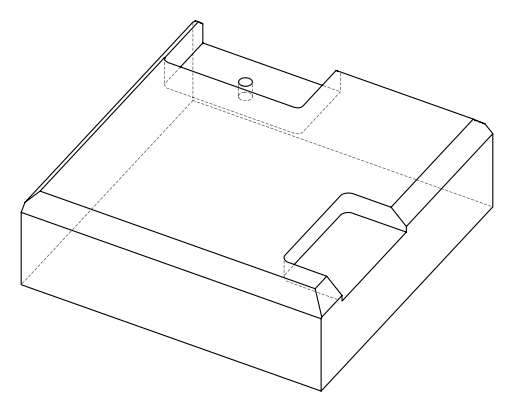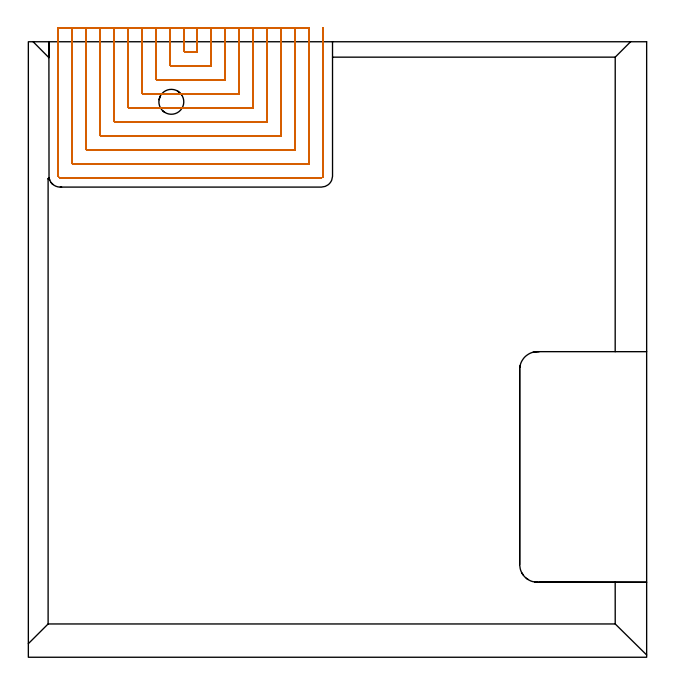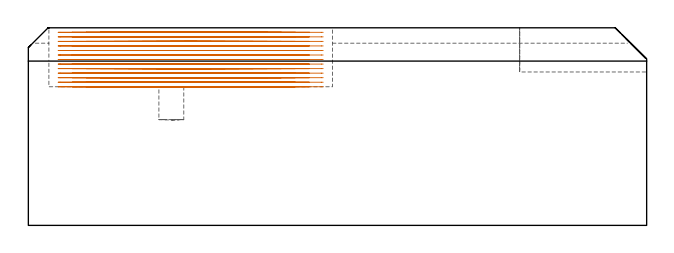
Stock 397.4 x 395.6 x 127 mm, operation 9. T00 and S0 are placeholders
(PLAN: 9 operations, 3 tool changes, 175.6 min)
(1 INDEXABLE_INSERT_DRILL_BLIND_HOLE_FROM_SOLID | STEP1POCKET | NXT0302_003 | 0.1 min | 11862 mm3)
(2 AREA_MILL | FG_CHAMFER_SURFACE | UGT0205_001 | 0.38 min | 926 mm3)
(3 AREA_MILL_1 | FG_CHAMFER_SURFACE_1 | UGT0205_001 | 2.59 min | 11322 mm3)
(4 AREA_MILL_2 | FG_CHAMFER_SURFACE_2 | UGT0205_001 | 6.19 min | 9950 mm3)
(5 AREA_MILL_3 | FG_CHAMFER_SURFACE_3 | UGT0205_001 | 15.31 min | 31217 mm3)
(6 AREA_MILL_4 | FG_CHAMFER_SURFACE_4 | UGT0205_001 | 12.8 min | 41651 mm3)
(7 AREA_MILL_5 | FG_CHAMFER_SURFACE_5 | UGT0205_001 | 24.92 min | 87012 mm3)
(8 MILL_SLOT | SLOT_PARTIAL_RECTANGULAR | UGT0201_136 | Follow Part, ap 5, ae 75% | 17.58 min | 338638 mm3)
(9 MILL_SLOT_1 | SLOT_PARTIAL_RECTANGULAR_1 | NXT0201_011 | Follow Part, ap 3, ae 75% | 95.73 min | 636344 mm3)
(TOOL NXT0302_003 | Index. Insert Drill 16mm [880-D1600L20-05] | D16 PA176 FL80 Z2)
(TOOL UGT0205_001 | Chamfer Mill 20 x 3 x 45 deg. | D20 FL50 Z2)
(TOOL UGT0201_136 | Carbide End Mill 20.0 | D20 FL30 Z4)
(TOOL NXT0201_011 | ENDMILL 12mm [2P460-1200-NA 1630] | D12 FL38 Z6)
(OP 9 MILL_SLOT_1)
G17 G21 G94 G90
T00 M6
G54
G17 G0 G90 X100.181 Y404.6 S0 M3
G43 Z137.001 H1
Z124.085
G94 G1 X100.199 Y401.6 F250.
G2 X100.2 Y401.123 R81. F500.
G1 Y389.2
X108.5
Y401.113
G2 X108.501 Y401.6 R81.
G1 X108.519 Y404.6 F250.
X91.179
X91.198 Y401.6
G2 X91.2 Y401.123 R72. F500.
G1 Y380.2
X117.5
Y401.113
G2 X117.502 Y401.6 R72.
G1 X117.522 Y404.6 F250.
X82.175
X82.198 Y401.6
G2 X82.2 Y401.123 R63. F500.
G1 Y371.2
X126.5
Y401.113
G2 X126.502 Y401.6 R63.
G1 X126.525 Y404.6 F250.
X73.171
X73.198 Y401.6
G2 X73.2 Y401.123 R54. F500.
G1 Y362.2
X135.5
Y401.113
G2 X135.502 Y401.6 R54.
G1 X135.529 Y404.6 F250.
X64.166
X64.197 Y401.6
G2 X64.2 Y401.123 R45. F500.
G1 Y353.2
X144.5
Y401.113
G2 X144.503 Y401.6 R45.
G1 X144.535 Y404.6 F250.
X55.157
X55.197 Y401.6
G2 X55.2 Y401.123 R36. F500.
G1 Y344.2
X153.5
Y401.113
G2 X153.503 Y401.6 R36.
G1 X153.544 Y404.6 F250.
X46.143
X46.196 Y401.6
G2 X46.2 Y401.123 R27. F500.
G1 Y335.2
X162.5
Y401.113
G2 X162.504 Y401.6 R27.
G1 X162.558 Y404.6 F250.
X37.114 Y404.599
X37.194 Y401.6
G2 X37.2 Y401.123 R18. F500.
G1 Y326.2
X171.5
Y401.113
G2 X171.507 Y401.6 R18.
G1 X171.588 Y404.599 F250.
X28.028 Y404.596
X28.187 Y401.6
G2 X28.2 Y401.123 R9. F500.
G1 Y317.2
X180.5
Y401.113
G2 X180.513 Y401.6 R9.
G1 X180.675 Y404.596 F250.
X19.2 Y404.123
Y401.123
Y309.4 F500.
G3 X20.4 Y308.2 R1.2
G1 X188.3
G3 X189.5 Y309.4 R1.2
G1 Y401.113
Y404.113 F250.
G0 X100.2 Y404.6 Z121.17
G1 Y401.6
Y389.2 F500.
X108.5
Y401.6
Y404.6 F250.
X91.2
Y401.6
Y380.2 F500.
X117.5
Y401.6
Y404.6 F250.
X82.2
Y401.6
Y371.2 F500.
X126.5
Y401.6
Y404.6 F250.
X73.2
Y401.6
Y362.2 F500.
X135.5
Y401.6
Y404.6 F250.
X64.2
Y401.6
Y353.2 F500.
X144.5
Y401.6
Y404.6 F250.
X55.2
Y401.6
Y344.2 F500.
X153.5
Y401.6
Y404.6 F250.
X46.2
Y401.6
Y335.2 F500.
X162.5
Y401.6
Y404.6 F250.
X37.2
Y401.6
Y326.2 F500.
X171.5
Y401.6
Y404.6 F250.
X28.2
Y401.6
Y317.2 F500.
X180.5
Y401.6
Y404.6 F250.
X19.2
Y401.6
Y309.4 F500.
G3 X20.4 Y308.2 R1.2
G1 X188.3
G3 X189.5 Y309.4 R1.2
G1 Y401.6
Y404.6 F250.
G0 X100.2 Z118.254
G1 Y401.6
Y389.2 F500.
X108.5
Y401.6
Y404.6 F250.
X91.2
Y401.6
Y380.2 F500.
X117.5
Y401.6
Y404.6 F250.
X82.2
Y401.6
Y371.2 F500.
X126.5
Y401.6
Y404.6 F250.
X73.2
Y401.6
Y362.2 F500.
X135.5
Y401.6
Y404.6 F250.
X64.2
Y401.6
Y353.2 F500.
X144.5
Y401.6
Y404.6 F250.
X55.2
Y401.6
Y344.2 F500.
X153.5
Y401.6
Y404.6 F250.
X46.2
Y401.6
Y335.2 F500.
X162.5
Y401.6
Y404.6 F250.
X37.2
Y401.6
Y326.2 F500.
X171.5
Y401.6
Y404.6 F250.
X28.2
Y401.6
Y317.2 F500.
X180.5
Y401.6
Y404.6 F250.
X19.2
Y401.6
Y309.4 F500.
G3 X20.4 Y308.2 R1.2
G1 X188.3
G3 X189.5 Y309.4 R1.2
G1 Y401.6
Y404.6 F250.
G0 X100.2 Z115.339
G1 Y401.6
Y389.2 F500.
X108.5
Y401.6
Y404.6 F250.
X91.2
Y401.6
Y380.2 F500.
X117.5
Y401.6
Y404.6 F250.
X82.2
Y401.6
Y371.2 F500.
X126.5
Y401.6
Y404.6 F250.
X73.2
Y401.6
Y362.2 F500.
X135.5
Y401.6
Y404.6 F250.
X64.2
Y401.6
Y353.2 F500.
X144.5
Y401.6
Y404.6 F250.
X55.2
Y401.6
Y344.2 F500.
X153.5
Y401.6
Y404.6 F250.
X46.2
Y401.6
Y335.2 F500.
X162.5
Y401.6
Y404.6 F250.
X37.2
Y401.6
Y326.2 F500.
X171.5
Y401.6
Y404.6 F250.
X28.2
Y401.6
Y317.2 F500.
X180.5
Y401.6
Y404.6 F250.
X19.2
Y401.6
Y309.4 F500.
G3 X20.4 Y308.2 R1.2
G1 X188.3
G3 X189.5 Y309.4 R1.2
G1 Y401.6
Y404.6 F250.
G0 X100.2 Z112.423
G1 Y401.6
Y389.2 F500.
X108.5
Y401.6
Y404.6 F250.
X91.2
Y401.6
Y380.2 F500.
X117.5
Y401.6
Y404.6 F250.
X82.2
Y401.6
Y371.2 F500.
X126.5
Y401.6
Y404.6 F250.
X73.2
Y401.6
Y362.2 F500.
X135.5
Y401.6
Y404.6 F250.
X64.2
Y401.6
Y353.2 F500.
X144.5
Y401.6
Y404.6 F250.
X55.2
Y401.6
Y344.2 F500.
X153.5
Y401.6
Y404.6 F250.
X46.2
Y401.6
Y335.2 F500.
X162.5
Y401.6
Y404.6 F250.
X37.2
Y401.6
Y326.2 F500.
X171.5
Y401.6
Y404.6 F250.
X28.2
Y401.6
Y317.2 F500.
X180.5
Y401.6
Y404.6 F250.
X19.2
Y401.6
Y309.4 F500.
G3 X20.4 Y308.2 R1.2
G1 X188.3
G3 X189.5 Y309.4 R1.2
G1 Y401.6
Y404.6 F250.
G0 X100.2 Z109.508
G1 Y401.6
Y389.2 F500.
X108.5
Y401.6
Y404.6 F250.
X91.2
Y401.6
Y380.2 F500.
X117.5
Y401.6
Y404.6 F250.
X82.2
Y401.6
Y371.2 F500.
X126.5
Y401.6
Y404.6 F250.
X73.2
Y401.6
Y362.2 F500.
X135.5
Y401.6
Y404.6 F250.
X64.2
Y401.6
Y353.2 F500.
X144.5
Y401.6
Y404.6 F250.
X55.2
Y401.6
Y344.2 F500.
X153.5
Y401.6
Y404.6 F250.
X46.2
Y401.6
Y335.2 F500.
X162.5
Y401.6
Y404.6 F250.
X37.2
Y401.6
Y326.2 F500.
X171.5
Y401.6
Y404.6 F250.
X28.2
Y401.6
Y317.2 F500.
X180.5
Y401.6
Y404.6 F250.
X19.2
Y401.6
Y309.4 F500.
G3 X20.4 Y308.2 R1.2
G1 X188.3
G3 X189.5 Y309.4 R1.2
G1 Y401.6
Y404.6 F250.
G0 X100.2 Z106.592
G1 Y401.6
Y389.2 F500.
X108.5
Y401.6
Y404.6 F250.
X91.2
Y401.6
Y380.2 F500.
X117.5
Y401.6
Y404.6 F250.
X82.2
Y401.6
Y371.2 F500.
X126.5
Y401.6
Y404.6 F250.
X73.2
Y401.6
Y362.2 F500.
X135.5
Y401.6
Y404.6 F250.
X64.2
Y401.6
Y353.2 F500.
X144.5
Y401.6
Y404.6 F250.
X55.2
Y401.6
Y344.2 F500.
X153.5
Y401.6
Y404.6 F250.
X46.2
Y401.6
Y335.2 F500.
X162.5
Y401.6
Y404.6 F250.
X37.2
Y401.6
Y326.2 F500.
X171.5
Y401.6
Y404.6 F250.
X28.2
Y401.6
Y317.2 F500.
X180.5
Y401.6
Y404.6 F250.
X19.2
Y401.6
Y309.4 F500.
G3 X20.4 Y308.2 R1.2
G1 X188.3
G3 X189.5 Y309.4 R1.2
G1 Y401.6
Y404.6 F250.
G0 X100.2 Z103.677
G1 Y401.6
Y389.2 F500.
X108.5
Y401.6
Y404.6 F250.
X91.2
Y401.6
Y380.2 F500.
X117.5
Y401.6
Y404.6 F250.
X82.2
Y401.6
Y371.2 F500.
X126.5
Y401.6
Y404.6 F250.
X73.2
Y401.6
Y362.2 F500.
X135.5
Y401.6
Y404.6 F250.
X64.2
Y401.6
Y353.2 F500.
X144.5
Y401.6
Y404.6 F250.
X55.2
Y401.6
Y344.2 F500.
X153.5
Y401.6
Y404.6 F250.
X46.2
Y401.6
Y335.2 F500.
X162.5
Y401.6
Y404.6 F250.
X37.2
Y401.6
Y326.2 F500.
X171.5
Y401.6
Y404.6 F250.
X28.2
Y401.6
Y317.2 F500.
X180.5
Y401.6
Y404.6 F250.
X19.2
Y401.6
Y309.4 F500.
G3 X20.4 Y308.2 R1.2
G1 X188.3
G3 X189.5 Y309.4 R1.2
G1 Y401.6
Y404.6 F250.
G0 X100.2 Z100.762
G1 Y401.6
Y389.2 F500.
X108.5
Y401.6
Y404.6 F250.
X91.2
Y401.6
Y380.2 F500.
X117.5
Y401.6
Y404.6 F250.
X82.2
Y401.6
Y371.2 F500.
X126.5
Y401.6
Y404.6 F250.
X73.2
Y401.6
Y362.2 F500.
X135.5
Y401.6
Y404.6 F250.
X64.2
Y401.6
Y353.2 F500.
X144.5
Y401.6
Y404.6 F250.
X55.2
Y401.6
Y344.2 F500.
X153.5
Y401.6
Y404.6 F250.
X46.2
Y401.6
Y335.2 F500.
X162.5
Y401.6
Y404.6 F250.
X37.2
Y401.6
Y326.2 F500.
X171.5
Y401.6
Y404.6 F250.
X28.2
Y401.6
Y317.2 F500.
X180.5
Y401.6
Y404.6 F250.
X19.2
Y401.6
Y309.4 F500.
G3 X20.4 Y308.2 R1.2
G1 X188.3
G3 X189.5 Y309.4 R1.2
G1 Y401.6
Y404.6 F250.
G0 X100.2 Z97.846
G1 Y401.6
Y389.2 F500.
X108.5
Y401.6
Y404.6 F250.
X91.2
Y401.6
Y380.2 F500.
X117.5
Y401.6
Y404.6 F250.
X82.2
Y401.6
Y371.2 F500.
X126.5
Y401.6
Y404.6 F250.
X73.2
Y401.6
Y362.2 F500.
X135.5
Y401.6
Y404.6 F250.
X64.2
Y401.6
Y353.2 F500.
X144.5
Y401.6
Y404.6 F250.
X55.2
Y401.6
Y344.2 F500.
X153.5
Y401.6
Y404.6 F250.
X46.2
Y401.6
Y335.2 F500.
X162.5
Y401.6
Y404.6 F250.
X37.2
Y401.6
Y326.2 F500.
X171.5
Y401.6
Y404.6 F250.
X28.2
Y401.6
Y317.2 F500.
X180.5
Y401.6
Y404.6 F250.
X19.2
Y401.6
Y309.4 F500.
G3 X20.4 Y308.2 R1.2
G1 X188.3
G3 X189.5 Y309.4 R1.2
G1 Y401.6
Y404.6 F250.
G0 X100.2 Z94.931
G1 Y401.6
Y389.2 F500.
X108.5
Y401.6
Y404.6 F250.
X91.2
Y401.6
Y380.2 F500.
X117.5
Y401.6
Y404.6 F250.
X82.2
Y401.6
Y371.2 F500.
X126.5
Y401.6
Y404.6 F250.
X73.2
Y401.6
Y362.2 F500.
X135.5
Y401.6
Y404.6 F250.
X64.2
Y401.6
Y353.2 F500.
X144.5
Y401.6
Y404.6 F250.
X55.2
Y401.6
Y344.2 F500.
X153.5
Y401.6
Y404.6 F250.
X46.2
Y401.6
Y335.2 F500.
X162.5
Y401.6
Y404.6 F250.
X37.2
Y401.6
Y326.2 F500.
X171.5
Y401.6
Y404.6 F250.
X28.2
Y401.6
Y317.2 F500.
X180.5
Y401.6
Y404.6 F250.
X19.2
Y401.6
Y309.4 F500.
G3 X20.4 Y308.2 R1.2
G1 X188.3
G3 X189.5 Y309.4 R1.2
G1 Y401.6
Y404.6 F250.
G0 X100.2 Z92.015
G1 Y401.6
Y389.2 F500.
X108.5
Y401.6
Y404.6 F250.
X91.2
Y401.6
Y380.2 F500.
X117.5
Y401.6
Y404.6 F250.
X82.2
Y401.6
Y371.2 F500.
X126.5
Y401.6
Y404.6 F250.
X73.2
Y401.6
Y362.2 F500.
X135.5
Y401.6
Y404.6 F250.
X64.2
Y401.6
Y353.2 F500.
X144.5
Y401.6
Y404.6 F250.
X55.2
Y401.6
Y344.2 F500.
X153.5
Y401.6
Y404.6 F250.
X46.2
Y401.6
Y335.2 F500.
X162.5
Y401.6
Y404.6 F250.
X37.2
Y401.6
Y326.2 F500.
X171.5
Y401.6
Y404.6 F250.
X28.2
Y401.6
Y317.2 F500.
X180.5
Y401.6
Y404.6 F250.
X19.2
Y401.6
Y309.4 F500.
G3 X20.4 Y308.2 R1.2
G1 X188.3
G3 X189.5 Y309.4 R1.2
G1 Y401.6
Y404.6 F250.
G0 X100.2 Z89.1
G1 Y401.6
Y389.2 F500.
X108.5
Y401.6
Y404.6 F250.
X91.2
Y401.6
Y380.2 F500.
X117.5
Y401.6
Y404.6 F250.
X82.2
Y401.6
Y371.2 F500.
X126.5
Y401.6
Y404.6 F250.
X73.2
Y401.6
Y362.2 F500.
X135.5
Y401.6
Y404.6 F250.
X64.2
Y401.6
Y353.2 F500.
X144.5
Y401.6
Y404.6 F250.
X55.2
Y401.6
Y344.2 F500.
X153.5
Y401.6
Y404.6 F250.
X46.2
Y401.6
Y335.2 F500.
X162.5
Y401.6
Y404.6 F250.
X37.2
Y401.6
Y326.2 F500.
X171.5
Y401.6
Y404.6 F250.
X28.2
Y401.6
Y317.2 F500.
X180.5
Y401.6
Y404.6 F250.
X19.2
Y401.6
Y309.4 F500.
G3 X20.4 Y308.2 R1.2
G1 X188.3
G3 X189.5 Y309.4 R1.2
G1 Y401.6
Y404.6 F250.
G0 Z137.001
M5
M2
